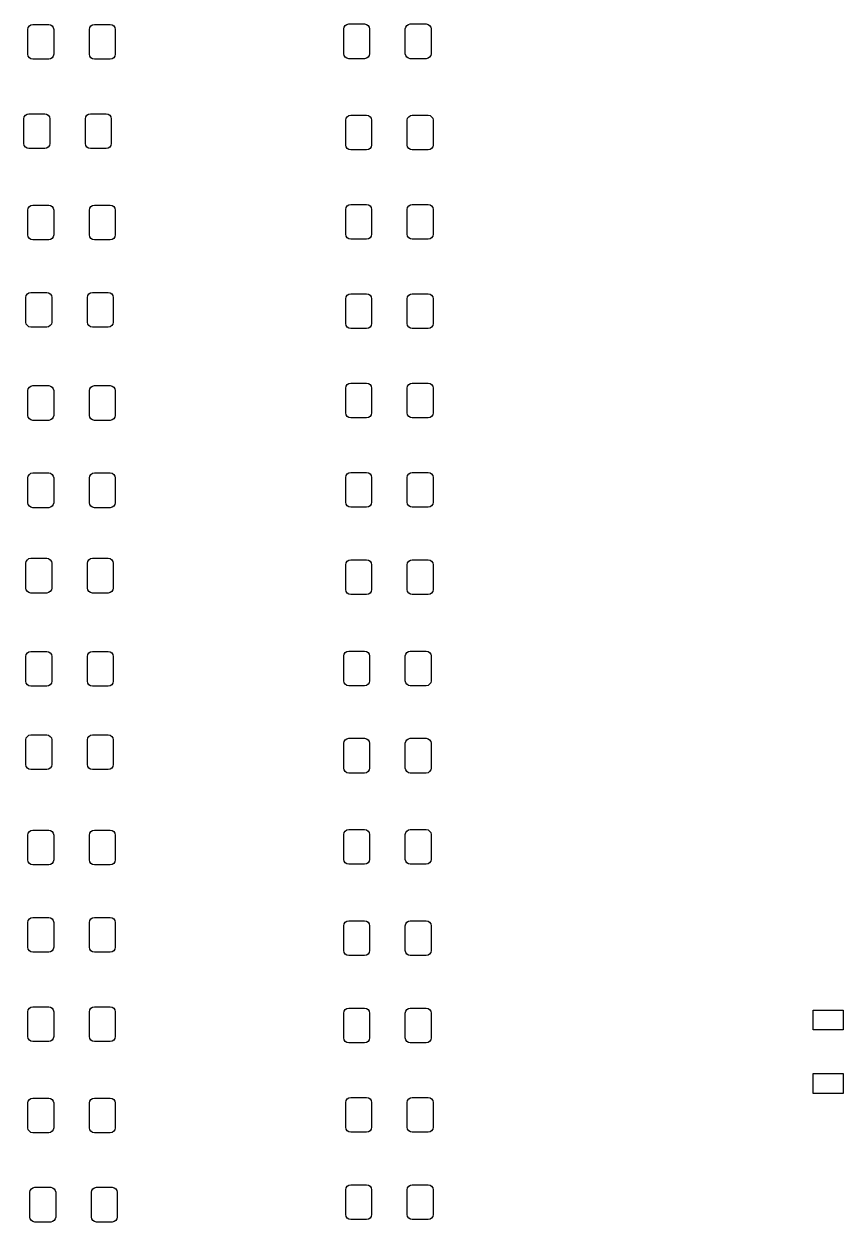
# Model space of a CAD drawing. Extents: x 0 to 360, y 0 to 260.
# Drawn here: x 225.5 to 266.8, y 140.3 to 200.7 of the extents above; entities that cross this region are included whole.
import ezdxf

# ---------------------------------------------------------------- set-up
doc = ezdxf.new("R2010")
doc.units = 0
doc.layers.add('BLACK', color=7, linetype='CONTINUOUS')

msp = doc.modelspace()

# ---------------------------------------------------------------- linework, layer by layer
at = {"layer": 'BLACK', "linetype": 'CONTINUOUS'}
for p, q in [((225.715, 200.426), (225.734, 200.522)), ((225.734, 200.522), (225.788, 200.603)), ((225.788, 200.603), (225.869, 200.657)), ((225.869, 200.657), (225.965, 200.676)), ((225.965, 200.676), (226.765, 200.676)), ((226.765, 200.676), (226.86, 200.657)), ((226.86, 200.657), (226.942, 200.603)), ((226.942, 200.603), (226.996, 200.522)), ((226.996, 200.522), (227.015, 200.426)), ((228.815, 200.426), (228.834, 200.522)), ((228.834, 200.522), (228.888, 200.603)), ((228.888, 200.603), (228.969, 200.657)), ((228.969, 200.657), (229.065, 200.676)), ((229.065, 200.676), (229.865, 200.676)), ((229.865, 200.676), (229.96, 200.657)), ((229.96, 200.657), (230.042, 200.603)), ((230.042, 200.603), (230.096, 200.522)), ((230.096, 200.522), (230.115, 200.426)), ((241.641, 200.453), (241.66, 200.549)), ((241.641, 199.203), (241.641, 200.453)), ((241.66, 200.549), (241.714, 200.63)), ((241.714, 200.63), (241.796, 200.684)), ((241.796, 200.684), (241.891, 200.703)), ((241.891, 200.703), (242.691, 200.703)), ((242.691, 200.703), (242.787, 200.684)), ((242.787, 200.684), (242.868, 200.63)), ((242.868, 200.63), (242.922, 200.549)), ((242.922, 200.549), (242.941, 200.453)), ((242.941, 200.453), (242.941, 199.203)), ((244.741, 200.453), (244.76, 200.549)), ((244.741, 199.203), (244.741, 200.453)), ((244.76, 200.549), (244.814, 200.63)), ((244.814, 200.63), (244.896, 200.684)), ((244.896, 200.684), (244.991, 200.703)), ((244.991, 200.703), (245.791, 200.703)), ((245.791, 200.703), (245.887, 200.684)), ((245.887, 200.684), (245.968, 200.63)), ((245.968, 200.63), (246.022, 200.549)), ((246.022, 200.549), (246.041, 200.453)), ((246.041, 200.453), (246.041, 199.203)), ((225.715, 199.176), (225.715, 200.426)), ((227.015, 200.426), (227.015, 199.176)), ((228.815, 199.176), (228.815, 200.426)), ((230.115, 200.426), (230.115, 199.176)), ((225.734, 199.08), (225.715, 199.176)), ((225.788, 198.999), (225.734, 199.08)), ((225.869, 198.945), (225.788, 198.999)), ((225.965, 198.926), (225.869, 198.945)), ((226.765, 198.926), (225.965, 198.926)), ((226.86, 198.945), (226.765, 198.926)), ((226.942, 198.999), (226.86, 198.945)), ((226.996, 199.08), (226.942, 198.999)), ((227.015, 199.176), (226.996, 199.08)), ((228.834, 199.08), (228.815, 199.176)), ((228.888, 198.999), (228.834, 199.08)), ((228.969, 198.945), (228.888, 198.999)), ((229.065, 198.926), (228.969, 198.945)), ((229.865, 198.926), (229.065, 198.926)), ((229.96, 198.945), (229.865, 198.926)), ((230.042, 198.999), (229.96, 198.945)), ((230.096, 199.08), (230.042, 198.999)), ((230.115, 199.176), (230.096, 199.08)), ((241.66, 199.107), (241.641, 199.203)), ((241.714, 199.026), (241.66, 199.107)), ((241.796, 198.972), (241.714, 199.026)), ((241.891, 198.953), (241.796, 198.972)), ((242.691, 198.953), (241.891, 198.953)), ((242.787, 198.972), (242.691, 198.953)), ((242.868, 199.026), (242.787, 198.972)), ((242.922, 199.107), (242.868, 199.026)), ((242.941, 199.203), (242.922, 199.107)), ((244.76, 199.107), (244.741, 199.203)), ((244.814, 199.026), (244.76, 199.107)), ((244.896, 198.972), (244.814, 199.026)), ((244.991, 198.953), (244.896, 198.972)), ((245.791, 198.953), (244.991, 198.953)), ((245.887, 198.972), (245.791, 198.953)), ((245.968, 199.026), (245.887, 198.972)), ((246.022, 199.107), (245.968, 199.026)), ((246.041, 199.203), (246.022, 199.107)), ((225.515, 195.926), (225.534, 196.022)), ((225.515, 194.676), (225.515, 195.926)), ((225.534, 196.022), (225.588, 196.103)), ((225.588, 196.103), (225.669, 196.157)), ((225.669, 196.157), (225.765, 196.176)), ((225.765, 196.176), (226.565, 196.176)), ((226.565, 196.176), (226.66, 196.157)), ((226.66, 196.157), (226.742, 196.103)), ((226.742, 196.103), (226.796, 196.022)), ((226.796, 196.022), (226.815, 195.926)), ((226.815, 195.926), (226.815, 194.676)), ((228.615, 195.926), (228.634, 196.022)), ((228.615, 194.676), (228.615, 195.926)), ((228.634, 196.022), (228.688, 196.103)), ((228.688, 196.103), (228.769, 196.157)), ((228.769, 196.157), (228.865, 196.176)), ((228.865, 196.176), (229.665, 196.176)), ((229.665, 196.176), (229.76, 196.157)), ((229.76, 196.157), (229.842, 196.103)), ((229.842, 196.103), (229.896, 196.022)), ((229.896, 196.022), (229.915, 195.926)), ((229.915, 195.926), (229.915, 194.676)), ((241.741, 195.853), (241.76, 195.949)), ((241.741, 194.603), (241.741, 195.853)), ((241.76, 195.949), (241.814, 196.03)), ((241.814, 196.03), (241.896, 196.084)), ((241.896, 196.084), (241.991, 196.103)), ((241.991, 196.103), (242.791, 196.103)), ((242.791, 196.103), (242.887, 196.084)), ((242.887, 196.084), (242.968, 196.03)), ((242.968, 196.03), (243.022, 195.949)), ((243.022, 195.949), (243.041, 195.853)), ((243.041, 195.853), (243.041, 194.603)), ((244.841, 195.853), (244.86, 195.949)), ((244.841, 194.603), (244.841, 195.853)), ((244.86, 195.949), (244.914, 196.03)), ((244.914, 196.03), (244.996, 196.084)), ((244.996, 196.084), (245.091, 196.103)), ((245.091, 196.103), (245.891, 196.103)), ((245.891, 196.103), (245.987, 196.084)), ((245.987, 196.084), (246.068, 196.03)), ((246.068, 196.03), (246.122, 195.949)), ((246.122, 195.949), (246.141, 195.853)), ((246.141, 195.853), (246.141, 194.603)), ((225.534, 194.58), (225.515, 194.676)), ((225.588, 194.499), (225.534, 194.58)), ((225.669, 194.445), (225.588, 194.499)), ((225.765, 194.426), (225.669, 194.445)), ((226.565, 194.426), (225.765, 194.426)), ((226.66, 194.445), (226.565, 194.426)), ((226.742, 194.499), (226.66, 194.445)), ((226.796, 194.58), (226.742, 194.499)), ((226.815, 194.676), (226.796, 194.58)), ((228.634, 194.58), (228.615, 194.676)), ((228.688, 194.499), (228.634, 194.58)), ((228.769, 194.445), (228.688, 194.499)), ((228.865, 194.426), (228.769, 194.445)), ((229.665, 194.426), (228.865, 194.426)), ((229.76, 194.445), (229.665, 194.426)), ((229.842, 194.499), (229.76, 194.445)), ((229.896, 194.58), (229.842, 194.499)), ((229.915, 194.676), (229.896, 194.58)), ((241.76, 194.507), (241.741, 194.603)), ((241.814, 194.426), (241.76, 194.507)), ((241.896, 194.372), (241.814, 194.426)), ((242.968, 194.426), (242.887, 194.372)), ((243.022, 194.507), (242.968, 194.426)), ((243.041, 194.603), (243.022, 194.507)), ((244.86, 194.507), (244.841, 194.603)), ((244.914, 194.426), (244.86, 194.507)), ((244.996, 194.372), (244.914, 194.426)), ((246.068, 194.426), (245.987, 194.372)), ((246.122, 194.507), (246.068, 194.426)), ((246.141, 194.603), (246.122, 194.507)), ((241.991, 194.353), (241.896, 194.372)), ((242.791, 194.353), (241.991, 194.353)), ((242.887, 194.372), (242.791, 194.353)), ((245.091, 194.353), (244.996, 194.372)), ((245.891, 194.353), (245.091, 194.353)), ((245.987, 194.372), (245.891, 194.353)), ((225.715, 191.326), (225.734, 191.422)), ((225.734, 191.422), (225.788, 191.503)), ((225.788, 191.503), (225.869, 191.557)), ((225.869, 191.557), (225.965, 191.576)), ((225.965, 191.576), (226.765, 191.576)), ((226.765, 191.576), (226.86, 191.557)), ((226.86, 191.557), (226.942, 191.503)), ((226.942, 191.503), (226.996, 191.422)), ((226.996, 191.422), (227.015, 191.326)), ((228.815, 191.326), (228.834, 191.422)), ((228.834, 191.422), (228.888, 191.503)), ((228.888, 191.503), (228.969, 191.557)), ((228.969, 191.557), (229.065, 191.576)), ((229.065, 191.576), (229.865, 191.576)), ((229.865, 191.576), (229.96, 191.557)), ((229.96, 191.557), (230.042, 191.503)), ((230.042, 191.503), (230.096, 191.422)), ((230.096, 191.422), (230.115, 191.326)), ((241.741, 191.353), (241.76, 191.449)), ((241.76, 191.449), (241.814, 191.53)), ((241.814, 191.53), (241.896, 191.584)), ((241.896, 191.584), (241.991, 191.603)), ((241.991, 191.603), (242.791, 191.603)), ((242.791, 191.603), (242.887, 191.584)), ((242.887, 191.584), (242.968, 191.53)), ((242.968, 191.53), (243.022, 191.449)), ((243.022, 191.449), (243.041, 191.353)), ((244.841, 191.353), (244.86, 191.449)), ((244.86, 191.449), (244.914, 191.53)), ((244.914, 191.53), (244.996, 191.584)), ((244.996, 191.584), (245.091, 191.603)), ((245.091, 191.603), (245.891, 191.603)), ((245.891, 191.603), (245.987, 191.584)), ((245.987, 191.584), (246.068, 191.53)), ((246.068, 191.53), (246.122, 191.449)), ((246.122, 191.449), (246.141, 191.353)), ((225.715, 190.076), (225.715, 191.326)), ((227.015, 191.326), (227.015, 190.076)), ((228.815, 190.076), (228.815, 191.326)), ((230.115, 191.326), (230.115, 190.076)), ((241.741, 190.103), (241.741, 191.353)), ((243.041, 191.353), (243.041, 190.103)), ((244.841, 190.103), (244.841, 191.353)), ((246.141, 191.353), (246.141, 190.103)), ((225.734, 189.98), (225.715, 190.076)), ((225.788, 189.899), (225.734, 189.98)), ((225.869, 189.845), (225.788, 189.899)), ((225.965, 189.826), (225.869, 189.845)), ((226.765, 189.826), (225.965, 189.826)), ((226.86, 189.845), (226.765, 189.826)), ((226.942, 189.899), (226.86, 189.845)), ((226.996, 189.98), (226.942, 189.899)), ((227.015, 190.076), (226.996, 189.98)), ((228.834, 189.98), (228.815, 190.076)), ((228.888, 189.899), (228.834, 189.98)), ((228.969, 189.845), (228.888, 189.899)), ((229.065, 189.826), (228.969, 189.845)), ((229.865, 189.826), (229.065, 189.826)), ((229.96, 189.845), (229.865, 189.826)), ((230.042, 189.899), (229.96, 189.845)), ((230.096, 189.98), (230.042, 189.899)), ((230.115, 190.076), (230.096, 189.98)), ((241.76, 190.007), (241.741, 190.103)), ((241.814, 189.926), (241.76, 190.007)), ((241.896, 189.872), (241.814, 189.926)), ((241.991, 189.853), (241.896, 189.872)), ((242.791, 189.853), (241.991, 189.853)), ((242.887, 189.872), (242.791, 189.853)), ((242.968, 189.926), (242.887, 189.872)), ((243.022, 190.007), (242.968, 189.926)), ((243.041, 190.103), (243.022, 190.007)), ((244.86, 190.007), (244.841, 190.103)), ((244.914, 189.926), (244.86, 190.007)), ((244.996, 189.872), (244.914, 189.926)), ((245.091, 189.853), (244.996, 189.872)), ((245.891, 189.853), (245.091, 189.853)), ((245.987, 189.872), (245.891, 189.853)), ((246.068, 189.926), (245.987, 189.872)), ((246.122, 190.007), (246.068, 189.926)), ((246.141, 190.103), (246.122, 190.007)), ((225.769, 187.157), (225.865, 187.176)), ((225.865, 187.176), (226.665, 187.176)), ((226.665, 187.176), (226.76, 187.157)), ((228.869, 187.157), (228.965, 187.176)), ((228.965, 187.176), (229.765, 187.176)), ((229.765, 187.176), (229.86, 187.157)), ((225.615, 186.926), (225.634, 187.022)), ((225.615, 185.676), (225.615, 186.926)), ((225.634, 187.022), (225.688, 187.103)), ((225.688, 187.103), (225.769, 187.157)), ((226.76, 187.157), (226.842, 187.103)), ((226.842, 187.103), (226.896, 187.022)), ((226.896, 187.022), (226.915, 186.926)), ((226.915, 186.926), (226.915, 185.676)), ((228.715, 186.926), (228.734, 187.022)), ((228.715, 185.676), (228.715, 186.926)), ((228.734, 187.022), (228.788, 187.103)), ((228.788, 187.103), (228.869, 187.157)), ((229.86, 187.157), (229.942, 187.103)), ((229.942, 187.103), (229.996, 187.022)), ((229.996, 187.022), (230.015, 186.926)), ((230.015, 186.926), (230.015, 185.676)), ((241.741, 186.853), (241.76, 186.949)), ((241.741, 185.603), (241.741, 186.853)), ((241.76, 186.949), (241.814, 187.03)), ((241.814, 187.03), (241.896, 187.084)), ((241.896, 187.084), (241.991, 187.103)), ((241.991, 187.103), (242.791, 187.103)), ((242.791, 187.103), (242.887, 187.084)), ((242.887, 187.084), (242.968, 187.03)), ((242.968, 187.03), (243.022, 186.949)), ((243.022, 186.949), (243.041, 186.853)), ((243.041, 186.853), (243.041, 185.603)), ((244.841, 186.853), (244.86, 186.949)), ((244.841, 185.603), (244.841, 186.853)), ((244.86, 186.949), (244.914, 187.03)), ((244.914, 187.03), (244.996, 187.084)), ((244.996, 187.084), (245.091, 187.103)), ((245.091, 187.103), (245.891, 187.103)), ((245.891, 187.103), (245.987, 187.084)), ((245.987, 187.084), (246.068, 187.03)), ((246.068, 187.03), (246.122, 186.949)), ((246.122, 186.949), (246.141, 186.853)), ((246.141, 186.853), (246.141, 185.603)), ((225.634, 185.58), (225.615, 185.676)), ((225.688, 185.499), (225.634, 185.58)), ((225.769, 185.445), (225.688, 185.499)), ((225.865, 185.426), (225.769, 185.445)), ((226.665, 185.426), (225.865, 185.426)), ((226.76, 185.445), (226.665, 185.426)), ((226.842, 185.499), (226.76, 185.445)), ((226.896, 185.58), (226.842, 185.499)), ((226.915, 185.676), (226.896, 185.58)), ((228.734, 185.58), (228.715, 185.676)), ((228.788, 185.499), (228.734, 185.58)), ((228.869, 185.445), (228.788, 185.499)), ((228.965, 185.426), (228.869, 185.445)), ((229.765, 185.426), (228.965, 185.426)), ((229.86, 185.445), (229.765, 185.426)), ((229.942, 185.499), (229.86, 185.445)), ((229.996, 185.58), (229.942, 185.499)), ((230.015, 185.676), (229.996, 185.58)), ((241.76, 185.507), (241.741, 185.603)), ((241.814, 185.426), (241.76, 185.507)), ((241.896, 185.372), (241.814, 185.426)), ((241.991, 185.353), (241.896, 185.372)), ((242.887, 185.372), (242.791, 185.353)), ((242.968, 185.426), (242.887, 185.372)), ((243.022, 185.507), (242.968, 185.426)), ((243.041, 185.603), (243.022, 185.507)), ((244.86, 185.507), (244.841, 185.603)), ((244.914, 185.426), (244.86, 185.507)), ((244.996, 185.372), (244.914, 185.426)), ((245.091, 185.353), (244.996, 185.372)), ((245.987, 185.372), (245.891, 185.353)), ((246.068, 185.426), (245.987, 185.372)), ((246.122, 185.507), (246.068, 185.426)), ((246.141, 185.603), (246.122, 185.507)), ((242.791, 185.353), (241.991, 185.353)), ((245.891, 185.353), (245.091, 185.353)), ((225.734, 182.322), (225.788, 182.403)), ((225.788, 182.403), (225.869, 182.457)), ((225.869, 182.457), (225.965, 182.476)), ((225.965, 182.476), (226.765, 182.476)), ((226.765, 182.476), (226.86, 182.457)), ((226.86, 182.457), (226.942, 182.403)), ((226.942, 182.403), (226.996, 182.322)), ((228.834, 182.322), (228.888, 182.403)), ((228.888, 182.403), (228.969, 182.457)), ((228.969, 182.457), (229.065, 182.476)), ((229.065, 182.476), (229.865, 182.476)), ((229.865, 182.476), (229.96, 182.457)), ((229.96, 182.457), (230.042, 182.403)), ((230.042, 182.403), (230.096, 182.322)), ((241.741, 182.353), (241.76, 182.449)), ((241.741, 181.103), (241.741, 182.353)), ((241.76, 182.449), (241.814, 182.53)), ((241.814, 182.53), (241.896, 182.584)), ((241.896, 182.584), (241.991, 182.603)), ((241.991, 182.603), (242.791, 182.603)), ((242.791, 182.603), (242.887, 182.584)), ((242.887, 182.584), (242.968, 182.53)), ((242.968, 182.53), (243.022, 182.449)), ((243.022, 182.449), (243.041, 182.353)), ((243.041, 182.353), (243.041, 181.103)), ((244.841, 182.353), (244.86, 182.449)), ((244.841, 181.103), (244.841, 182.353)), ((244.86, 182.449), (244.914, 182.53)), ((244.914, 182.53), (244.996, 182.584)), ((244.996, 182.584), (245.091, 182.603)), ((245.091, 182.603), (245.891, 182.603)), ((245.891, 182.603), (245.987, 182.584)), ((245.987, 182.584), (246.068, 182.53)), ((246.068, 182.53), (246.122, 182.449)), ((246.122, 182.449), (246.141, 182.353)), ((246.141, 182.353), (246.141, 181.103)), ((225.715, 182.226), (225.734, 182.322)), ((225.715, 180.976), (225.715, 182.226)), ((226.996, 182.322), (227.015, 182.226)), ((227.015, 182.226), (227.015, 180.976)), ((228.815, 182.226), (228.834, 182.322)), ((228.815, 180.976), (228.815, 182.226)), ((230.096, 182.322), (230.115, 182.226)), ((230.115, 182.226), (230.115, 180.976)), ((225.734, 180.88), (225.715, 180.976)), ((225.788, 180.799), (225.734, 180.88)), ((225.869, 180.745), (225.788, 180.799)), ((225.965, 180.726), (225.869, 180.745)), ((226.765, 180.726), (225.965, 180.726)), ((226.86, 180.745), (226.765, 180.726)), ((226.942, 180.799), (226.86, 180.745)), ((226.996, 180.88), (226.942, 180.799)), ((227.015, 180.976), (226.996, 180.88)), ((228.834, 180.88), (228.815, 180.976)), ((228.888, 180.799), (228.834, 180.88)), ((228.969, 180.745), (228.888, 180.799)), ((229.065, 180.726), (228.969, 180.745)), ((229.865, 180.726), (229.065, 180.726)), ((229.96, 180.745), (229.865, 180.726)), ((230.042, 180.799), (229.96, 180.745)), ((230.096, 180.88), (230.042, 180.799)), ((230.115, 180.976), (230.096, 180.88)), ((241.76, 181.007), (241.741, 181.103)), ((241.814, 180.926), (241.76, 181.007)), ((241.896, 180.872), (241.814, 180.926)), ((241.991, 180.853), (241.896, 180.872)), ((242.791, 180.853), (241.991, 180.853)), ((242.887, 180.872), (242.791, 180.853)), ((242.968, 180.926), (242.887, 180.872)), ((243.022, 181.007), (242.968, 180.926)), ((243.041, 181.103), (243.022, 181.007)), ((244.86, 181.007), (244.841, 181.103)), ((244.914, 180.926), (244.86, 181.007)), ((244.996, 180.872), (244.914, 180.926)), ((245.091, 180.853), (244.996, 180.872)), ((245.891, 180.853), (245.091, 180.853)), ((245.987, 180.872), (245.891, 180.853)), ((246.068, 180.926), (245.987, 180.872)), ((246.122, 181.007), (246.068, 180.926)), ((246.141, 181.103), (246.122, 181.007)), ((225.715, 177.826), (225.734, 177.922)), ((225.715, 176.576), (225.715, 177.826)), ((225.734, 177.922), (225.788, 178.003)), ((225.788, 178.003), (225.869, 178.057)), ((225.869, 178.057), (225.965, 178.076)), ((225.965, 178.076), (226.765, 178.076)), ((226.765, 178.076), (226.86, 178.057)), ((226.86, 178.057), (226.942, 178.003)), ((226.942, 178.003), (226.996, 177.922)), ((226.996, 177.922), (227.015, 177.826)), ((227.015, 177.826), (227.015, 176.576)), ((228.815, 177.826), (228.834, 177.922)), ((228.815, 176.576), (228.815, 177.826)), ((228.834, 177.922), (228.888, 178.003)), ((228.888, 178.003), (228.969, 178.057)), ((228.969, 178.057), (229.065, 178.076)), ((229.065, 178.076), (229.865, 178.076)), ((229.865, 178.076), (229.96, 178.057)), ((229.96, 178.057), (230.042, 178.003)), ((230.042, 178.003), (230.096, 177.922)), ((230.096, 177.922), (230.115, 177.826)), ((230.115, 177.826), (230.115, 176.576)), ((241.741, 177.853), (241.76, 177.949)), ((241.741, 176.603), (241.741, 177.853)), ((241.76, 177.949), (241.814, 178.03)), ((241.814, 178.03), (241.896, 178.084)), ((241.896, 178.084), (241.991, 178.103)), ((241.991, 178.103), (242.791, 178.103)), ((242.791, 178.103), (242.887, 178.084)), ((242.887, 178.084), (242.968, 178.03)), ((242.968, 178.03), (243.022, 177.949)), ((243.022, 177.949), (243.041, 177.853)), ((243.041, 177.853), (243.041, 176.603)), ((244.841, 177.853), (244.86, 177.949)), ((244.841, 176.603), (244.841, 177.853)), ((244.86, 177.949), (244.914, 178.03)), ((244.914, 178.03), (244.996, 178.084)), ((244.996, 178.084), (245.091, 178.103)), ((245.091, 178.103), (245.891, 178.103)), ((245.891, 178.103), (245.987, 178.084)), ((245.987, 178.084), (246.068, 178.03)), ((246.068, 178.03), (246.122, 177.949)), ((246.122, 177.949), (246.141, 177.853)), ((246.141, 177.853), (246.141, 176.603)), ((225.734, 176.48), (225.715, 176.576)), ((225.788, 176.399), (225.734, 176.48)), ((225.869, 176.345), (225.788, 176.399)), ((225.965, 176.326), (225.869, 176.345)), ((226.765, 176.326), (225.965, 176.326)), ((226.86, 176.345), (226.765, 176.326)), ((226.942, 176.399), (226.86, 176.345)), ((226.996, 176.48), (226.942, 176.399)), ((227.015, 176.576), (226.996, 176.48)), ((228.834, 176.48), (228.815, 176.576)), ((228.888, 176.399), (228.834, 176.48)), ((228.969, 176.345), (228.888, 176.399)), ((229.065, 176.326), (228.969, 176.345)), ((229.865, 176.326), (229.065, 176.326)), ((229.96, 176.345), (229.865, 176.326)), ((230.042, 176.399), (229.96, 176.345)), ((230.096, 176.48), (230.042, 176.399)), ((230.115, 176.576), (230.096, 176.48)), ((241.76, 176.507), (241.741, 176.603)), ((241.814, 176.426), (241.76, 176.507)), ((241.896, 176.372), (241.814, 176.426)), ((241.991, 176.353), (241.896, 176.372)), ((242.791, 176.353), (241.991, 176.353)), ((242.887, 176.372), (242.791, 176.353)), ((242.968, 176.426), (242.887, 176.372)), ((243.022, 176.507), (242.968, 176.426)), ((243.041, 176.603), (243.022, 176.507)), ((244.86, 176.507), (244.841, 176.603)), ((244.914, 176.426), (244.86, 176.507)), ((244.996, 176.372), (244.914, 176.426)), ((245.091, 176.353), (244.996, 176.372)), ((245.891, 176.353), (245.091, 176.353)), ((245.987, 176.372), (245.891, 176.353)), ((246.068, 176.426), (245.987, 176.372)), ((246.122, 176.507), (246.068, 176.426)), ((246.141, 176.603), (246.122, 176.507)), ((225.615, 173.526), (225.634, 173.622)), ((225.615, 172.276), (225.615, 173.526)), ((225.634, 173.622), (225.688, 173.703)), ((225.688, 173.703), (225.769, 173.757)), ((225.769, 173.757), (225.865, 173.776)), ((225.865, 173.776), (226.665, 173.776)), ((226.665, 173.776), (226.76, 173.757)), ((226.76, 173.757), (226.842, 173.703)), ((226.842, 173.703), (226.896, 173.622)), ((226.896, 173.622), (226.915, 173.526)), ((226.915, 173.526), (226.915, 172.276)), ((228.715, 173.526), (228.734, 173.622)), ((228.715, 172.276), (228.715, 173.526)), ((228.734, 173.622), (228.788, 173.703)), ((228.788, 173.703), (228.869, 173.757)), ((228.869, 173.757), (228.965, 173.776)), ((228.965, 173.776), (229.765, 173.776)), ((229.765, 173.776), (229.86, 173.757)), ((229.86, 173.757), (229.942, 173.703)), ((229.942, 173.703), (229.996, 173.622)), ((229.996, 173.622), (230.015, 173.526)), ((230.015, 173.526), (230.015, 172.276)), ((241.741, 173.453), (241.76, 173.549)), ((241.741, 172.203), (241.741, 173.453)), ((241.76, 173.549), (241.814, 173.63)), ((241.814, 173.63), (241.896, 173.684)), ((241.896, 173.684), (241.991, 173.703)), ((241.991, 173.703), (242.791, 173.703)), ((242.791, 173.703), (242.887, 173.684)), ((242.887, 173.684), (242.968, 173.63)), ((242.968, 173.63), (243.022, 173.549)), ((243.022, 173.549), (243.041, 173.453)), ((243.041, 173.453), (243.041, 172.203)), ((244.841, 173.453), (244.86, 173.549)), ((244.841, 172.203), (244.841, 173.453)), ((244.86, 173.549), (244.914, 173.63)), ((244.914, 173.63), (244.996, 173.684)), ((244.996, 173.684), (245.091, 173.703)), ((245.091, 173.703), (245.891, 173.703)), ((245.891, 173.703), (245.987, 173.684)), ((245.987, 173.684), (246.068, 173.63)), ((246.068, 173.63), (246.122, 173.549)), ((246.122, 173.549), (246.141, 173.453)), ((246.141, 173.453), (246.141, 172.203)), ((225.634, 172.18), (225.615, 172.276)), ((225.688, 172.099), (225.634, 172.18)), ((225.769, 172.045), (225.688, 172.099)), ((226.842, 172.099), (226.76, 172.045)), ((226.896, 172.18), (226.842, 172.099)), ((226.915, 172.276), (226.896, 172.18)), ((228.734, 172.18), (228.715, 172.276)), ((228.788, 172.099), (228.734, 172.18)), ((228.869, 172.045), (228.788, 172.099)), ((229.942, 172.099), (229.86, 172.045)), ((229.996, 172.18), (229.942, 172.099)), ((230.015, 172.276), (229.996, 172.18)), ((241.76, 172.107), (241.741, 172.203)), ((241.814, 172.026), (241.76, 172.107)), ((243.022, 172.107), (242.968, 172.026)), ((243.041, 172.203), (243.022, 172.107)), ((244.86, 172.107), (244.841, 172.203)), ((244.914, 172.026), (244.86, 172.107)), ((246.122, 172.107), (246.068, 172.026)), ((246.141, 172.203), (246.122, 172.107)), ((225.865, 172.026), (225.769, 172.045)), ((226.665, 172.026), (225.865, 172.026)), ((226.76, 172.045), (226.665, 172.026)), ((228.965, 172.026), (228.869, 172.045)), ((229.765, 172.026), (228.965, 172.026)), ((229.86, 172.045), (229.765, 172.026)), ((241.896, 171.972), (241.814, 172.026)), ((241.991, 171.953), (241.896, 171.972)), ((242.791, 171.953), (241.991, 171.953)), ((242.887, 171.972), (242.791, 171.953)), ((242.968, 172.026), (242.887, 171.972)), ((244.996, 171.972), (244.914, 172.026)), ((245.091, 171.953), (244.996, 171.972)), ((245.891, 171.953), (245.091, 171.953)), ((245.987, 171.972), (245.891, 171.953)), ((246.068, 172.026), (245.987, 171.972)), ((225.688, 169.003), (225.769, 169.057)), ((225.769, 169.057), (225.865, 169.076)), ((225.865, 169.076), (226.665, 169.076)), ((226.665, 169.076), (226.76, 169.057)), ((226.76, 169.057), (226.842, 169.003)), ((228.788, 169.003), (228.869, 169.057)), ((228.869, 169.057), (228.965, 169.076)), ((228.965, 169.076), (229.765, 169.076)), ((229.765, 169.076), (229.86, 169.057)), ((229.86, 169.057), (229.942, 169.003)), ((241.714, 169.03), (241.796, 169.084)), ((241.796, 169.084), (241.891, 169.103)), ((241.891, 169.103), (242.691, 169.103)), ((242.691, 169.103), (242.787, 169.084)), ((242.787, 169.084), (242.868, 169.03)), ((244.814, 169.03), (244.896, 169.084)), ((244.896, 169.084), (244.991, 169.103)), ((244.991, 169.103), (245.791, 169.103)), ((245.791, 169.103), (245.887, 169.084)), ((245.887, 169.084), (245.968, 169.03)), ((225.615, 168.826), (225.634, 168.922)), ((225.615, 167.576), (225.615, 168.826)), ((225.634, 168.922), (225.688, 169.003)), ((226.842, 169.003), (226.896, 168.922)), ((226.896, 168.922), (226.915, 168.826)), ((226.915, 168.826), (226.915, 167.576)), ((228.715, 168.826), (228.734, 168.922)), ((228.715, 167.576), (228.715, 168.826)), ((228.734, 168.922), (228.788, 169.003)), ((229.942, 169.003), (229.996, 168.922)), ((229.996, 168.922), (230.015, 168.826)), ((230.015, 168.826), (230.015, 167.576)), ((241.641, 168.853), (241.66, 168.949)), ((241.641, 167.603), (241.641, 168.853)), ((241.66, 168.949), (241.714, 169.03)), ((242.868, 169.03), (242.922, 168.949)), ((242.922, 168.949), (242.941, 168.853)), ((242.941, 168.853), (242.941, 167.603)), ((244.741, 168.853), (244.76, 168.949)), ((244.741, 167.603), (244.741, 168.853)), ((244.76, 168.949), (244.814, 169.03)), ((245.968, 169.03), (246.022, 168.949)), ((246.022, 168.949), (246.041, 168.853)), ((246.041, 168.853), (246.041, 167.603)), ((225.634, 167.48), (225.615, 167.576)), ((225.688, 167.399), (225.634, 167.48)), ((225.769, 167.345), (225.688, 167.399)), ((225.865, 167.326), (225.769, 167.345)), ((226.665, 167.326), (225.865, 167.326)), ((226.76, 167.345), (226.665, 167.326)), ((226.842, 167.399), (226.76, 167.345)), ((226.896, 167.48), (226.842, 167.399)), ((226.915, 167.576), (226.896, 167.48)), ((228.734, 167.48), (228.715, 167.576)), ((228.788, 167.399), (228.734, 167.48)), ((228.869, 167.345), (228.788, 167.399)), ((228.965, 167.326), (228.869, 167.345)), ((229.765, 167.326), (228.965, 167.326)), ((229.86, 167.345), (229.765, 167.326)), ((229.942, 167.399), (229.86, 167.345)), ((229.996, 167.48), (229.942, 167.399)), ((230.015, 167.576), (229.996, 167.48)), ((241.66, 167.507), (241.641, 167.603)), ((241.714, 167.426), (241.66, 167.507)), ((241.796, 167.372), (241.714, 167.426)), ((241.891, 167.353), (241.796, 167.372)), ((242.691, 167.353), (241.891, 167.353)), ((242.787, 167.372), (242.691, 167.353)), ((242.868, 167.426), (242.787, 167.372)), ((242.922, 167.507), (242.868, 167.426)), ((242.941, 167.603), (242.922, 167.507)), ((244.76, 167.507), (244.741, 167.603)), ((244.814, 167.426), (244.76, 167.507)), ((244.896, 167.372), (244.814, 167.426)), ((244.991, 167.353), (244.896, 167.372)), ((245.791, 167.353), (244.991, 167.353)), ((245.887, 167.372), (245.791, 167.353)), ((245.968, 167.426), (245.887, 167.372)), ((246.022, 167.507), (245.968, 167.426)), ((246.041, 167.603), (246.022, 167.507)), ((225.688, 164.803), (225.769, 164.857)), ((225.769, 164.857), (225.865, 164.876)), ((225.865, 164.876), (226.665, 164.876)), ((226.665, 164.876), (226.76, 164.857)), ((226.76, 164.857), (226.842, 164.803)), ((228.788, 164.803), (228.869, 164.857)), ((228.869, 164.857), (228.965, 164.876)), ((228.965, 164.876), (229.765, 164.876)), ((229.765, 164.876), (229.86, 164.857)), ((229.86, 164.857), (229.942, 164.803)), ((225.615, 164.626), (225.634, 164.722)), ((225.615, 163.376), (225.615, 164.626)), ((225.634, 164.722), (225.688, 164.803)), ((226.842, 164.803), (226.896, 164.722)), ((226.896, 164.722), (226.915, 164.626)), ((226.915, 164.626), (226.915, 163.376)), ((228.715, 164.626), (228.734, 164.722)), ((228.715, 163.376), (228.715, 164.626)), ((228.734, 164.722), (228.788, 164.803)), ((229.942, 164.803), (229.996, 164.722)), ((229.996, 164.722), (230.015, 164.626)), ((230.015, 164.626), (230.015, 163.376)), ((241.641, 164.453), (241.66, 164.549)), ((241.641, 163.203), (241.641, 164.453)), ((241.66, 164.549), (241.714, 164.63)), ((241.714, 164.63), (241.796, 164.684)), ((241.796, 164.684), (241.891, 164.703)), ((241.891, 164.703), (242.691, 164.703)), ((242.691, 164.703), (242.787, 164.684)), ((242.787, 164.684), (242.868, 164.63)), ((242.868, 164.63), (242.922, 164.549)), ((242.922, 164.549), (242.941, 164.453)), ((242.941, 164.453), (242.941, 163.203)), ((244.741, 164.453), (244.76, 164.549)), ((244.741, 163.203), (244.741, 164.453)), ((244.76, 164.549), (244.814, 164.63)), ((244.814, 164.63), (244.896, 164.684)), ((244.896, 164.684), (244.991, 164.703)), ((244.991, 164.703), (245.791, 164.703)), ((245.791, 164.703), (245.887, 164.684)), ((245.887, 164.684), (245.968, 164.63)), ((245.968, 164.63), (246.022, 164.549)), ((246.022, 164.549), (246.041, 164.453)), ((246.041, 164.453), (246.041, 163.203)), ((225.634, 163.28), (225.615, 163.376)), ((225.688, 163.199), (225.634, 163.28)), ((225.769, 163.145), (225.688, 163.199)), ((225.865, 163.126), (225.769, 163.145)), ((226.665, 163.126), (225.865, 163.126)), ((226.76, 163.145), (226.665, 163.126)), ((226.842, 163.199), (226.76, 163.145)), ((226.896, 163.28), (226.842, 163.199)), ((226.915, 163.376), (226.896, 163.28)), ((228.734, 163.28), (228.715, 163.376)), ((228.788, 163.199), (228.734, 163.28)), ((228.869, 163.145), (228.788, 163.199)), ((228.965, 163.126), (228.869, 163.145)), ((229.765, 163.126), (228.965, 163.126)), ((229.86, 163.145), (229.765, 163.126)), ((229.942, 163.199), (229.86, 163.145)), ((229.996, 163.28), (229.942, 163.199)), ((230.015, 163.376), (229.996, 163.28)), ((241.66, 163.107), (241.641, 163.203)), ((241.714, 163.026), (241.66, 163.107)), ((241.796, 162.972), (241.714, 163.026)), ((242.868, 163.026), (242.787, 162.972)), ((242.922, 163.107), (242.868, 163.026)), ((242.941, 163.203), (242.922, 163.107)), ((244.76, 163.107), (244.741, 163.203)), ((244.814, 163.026), (244.76, 163.107)), ((244.896, 162.972), (244.814, 163.026)), ((245.968, 163.026), (245.887, 162.972)), ((246.022, 163.107), (245.968, 163.026)), ((246.041, 163.203), (246.022, 163.107)), ((241.891, 162.953), (241.796, 162.972)), ((242.691, 162.953), (241.891, 162.953)), ((242.787, 162.972), (242.691, 162.953)), ((244.991, 162.953), (244.896, 162.972)), ((245.791, 162.953), (244.991, 162.953)), ((245.887, 162.972), (245.791, 162.953)), ((225.734, 159.922), (225.788, 160.003)), ((225.788, 160.003), (225.869, 160.057)), ((225.869, 160.057), (225.965, 160.076)), ((225.965, 160.076), (226.765, 160.076)), ((226.765, 160.076), (226.86, 160.057)), ((226.86, 160.057), (226.942, 160.003)), ((226.942, 160.003), (226.996, 159.922)), ((228.834, 159.922), (228.888, 160.003)), ((228.888, 160.003), (228.969, 160.057)), ((228.969, 160.057), (229.065, 160.076)), ((229.065, 160.076), (229.865, 160.076)), ((229.865, 160.076), (229.96, 160.057)), ((229.96, 160.057), (230.042, 160.003)), ((230.042, 160.003), (230.096, 159.922)), ((241.66, 159.949), (241.714, 160.03)), ((241.714, 160.03), (241.796, 160.084)), ((241.796, 160.084), (241.891, 160.103)), ((241.891, 160.103), (242.691, 160.103)), ((242.691, 160.103), (242.787, 160.084)), ((242.787, 160.084), (242.868, 160.03)), ((242.868, 160.03), (242.922, 159.949)), ((244.76, 159.949), (244.814, 160.03)), ((244.814, 160.03), (244.896, 160.084)), ((244.896, 160.084), (244.991, 160.103)), ((244.991, 160.103), (245.791, 160.103)), ((245.791, 160.103), (245.887, 160.084)), ((245.887, 160.084), (245.968, 160.03)), ((245.968, 160.03), (246.022, 159.949)), ((225.715, 159.826), (225.734, 159.922)), ((225.715, 158.576), (225.715, 159.826)), ((226.996, 159.922), (227.015, 159.826)), ((227.015, 159.826), (227.015, 158.576)), ((228.815, 159.826), (228.834, 159.922)), ((228.815, 158.576), (228.815, 159.826)), ((230.096, 159.922), (230.115, 159.826)), ((230.115, 159.826), (230.115, 158.576)), ((241.641, 159.853), (241.66, 159.949)), ((241.641, 158.603), (241.641, 159.853)), ((242.922, 159.949), (242.941, 159.853)), ((242.941, 159.853), (242.941, 158.603)), ((244.741, 159.853), (244.76, 159.949)), ((244.741, 158.603), (244.741, 159.853)), ((246.022, 159.949), (246.041, 159.853)), ((246.041, 159.853), (246.041, 158.603)), ((225.734, 158.48), (225.715, 158.576)), ((225.788, 158.399), (225.734, 158.48)), ((225.869, 158.345), (225.788, 158.399)), ((225.965, 158.326), (225.869, 158.345)), ((226.765, 158.326), (225.965, 158.326)), ((226.86, 158.345), (226.765, 158.326)), ((226.942, 158.399), (226.86, 158.345)), ((226.996, 158.48), (226.942, 158.399)), ((227.015, 158.576), (226.996, 158.48)), ((228.834, 158.48), (228.815, 158.576)), ((228.888, 158.399), (228.834, 158.48)), ((228.969, 158.345), (228.888, 158.399)), ((229.065, 158.326), (228.969, 158.345)), ((229.865, 158.326), (229.065, 158.326)), ((229.96, 158.345), (229.865, 158.326)), ((230.042, 158.399), (229.96, 158.345)), ((230.096, 158.48), (230.042, 158.399)), ((230.115, 158.576), (230.096, 158.48)), ((241.66, 158.507), (241.641, 158.603)), ((241.714, 158.426), (241.66, 158.507)), ((241.796, 158.372), (241.714, 158.426)), ((241.891, 158.353), (241.796, 158.372)), ((242.691, 158.353), (241.891, 158.353)), ((242.787, 158.372), (242.691, 158.353)), ((242.868, 158.426), (242.787, 158.372)), ((242.922, 158.507), (242.868, 158.426)), ((242.941, 158.603), (242.922, 158.507)), ((244.76, 158.507), (244.741, 158.603)), ((244.814, 158.426), (244.76, 158.507)), ((244.896, 158.372), (244.814, 158.426)), ((244.991, 158.353), (244.896, 158.372)), ((245.791, 158.353), (244.991, 158.353)), ((245.887, 158.372), (245.791, 158.353)), ((245.968, 158.426), (245.887, 158.372)), ((246.022, 158.507), (245.968, 158.426)), ((246.041, 158.603), (246.022, 158.507)), ((225.715, 155.426), (225.734, 155.522)), ((225.715, 154.176), (225.715, 155.426)), ((225.734, 155.522), (225.788, 155.603)), ((225.788, 155.603), (225.869, 155.657)), ((225.869, 155.657), (225.965, 155.676)), ((225.965, 155.676), (226.765, 155.676)), ((226.765, 155.676), (226.86, 155.657)), ((226.86, 155.657), (226.942, 155.603)), ((226.942, 155.603), (226.996, 155.522)), ((226.996, 155.522), (227.015, 155.426)), ((227.015, 155.426), (227.015, 154.176)), ((228.815, 155.426), (228.834, 155.522)), ((228.815, 154.176), (228.815, 155.426)), ((228.834, 155.522), (228.888, 155.603)), ((228.888, 155.603), (228.969, 155.657)), ((228.969, 155.657), (229.065, 155.676)), ((229.065, 155.676), (229.865, 155.676)), ((229.865, 155.676), (229.96, 155.657)), ((229.96, 155.657), (230.042, 155.603)), ((230.042, 155.603), (230.096, 155.522)), ((230.096, 155.522), (230.115, 155.426)), ((230.115, 155.426), (230.115, 154.176)), ((241.641, 155.253), (241.66, 155.349)), ((241.641, 154.003), (241.641, 155.253)), ((241.66, 155.349), (241.714, 155.43)), ((241.714, 155.43), (241.796, 155.484)), ((241.796, 155.484), (241.891, 155.503)), ((241.891, 155.503), (242.691, 155.503)), ((242.691, 155.503), (242.787, 155.484)), ((242.787, 155.484), (242.868, 155.43)), ((242.868, 155.43), (242.922, 155.349)), ((242.922, 155.349), (242.941, 155.253)), ((242.941, 155.253), (242.941, 154.003)), ((244.741, 155.253), (244.76, 155.349)), ((244.741, 154.003), (244.741, 155.253)), ((244.76, 155.349), (244.814, 155.43)), ((244.814, 155.43), (244.896, 155.484)), ((244.896, 155.484), (244.991, 155.503)), ((244.991, 155.503), (245.791, 155.503)), ((245.791, 155.503), (245.887, 155.484)), ((245.887, 155.484), (245.968, 155.43)), ((245.968, 155.43), (246.022, 155.349)), ((246.022, 155.349), (246.041, 155.253)), ((246.041, 155.253), (246.041, 154.003)), ((225.734, 154.08), (225.715, 154.176)), ((225.788, 153.999), (225.734, 154.08)), ((225.869, 153.945), (225.788, 153.999)), ((226.942, 153.999), (226.86, 153.945)), ((226.996, 154.08), (226.942, 153.999)), ((227.015, 154.176), (226.996, 154.08)), ((228.834, 154.08), (228.815, 154.176)), ((228.888, 153.999), (228.834, 154.08)), ((228.969, 153.945), (228.888, 153.999)), ((230.042, 153.999), (229.96, 153.945)), ((230.096, 154.08), (230.042, 153.999)), ((230.115, 154.176), (230.096, 154.08)), ((241.66, 153.907), (241.641, 154.003)), ((242.941, 154.003), (242.922, 153.907)), ((244.76, 153.907), (244.741, 154.003)), ((246.041, 154.003), (246.022, 153.907)), ((225.965, 153.926), (225.869, 153.945)), ((226.765, 153.926), (225.965, 153.926)), ((226.86, 153.945), (226.765, 153.926)), ((229.065, 153.926), (228.969, 153.945)), ((229.865, 153.926), (229.065, 153.926)), ((229.96, 153.945), (229.865, 153.926)), ((241.714, 153.826), (241.66, 153.907)), ((241.796, 153.772), (241.714, 153.826)), ((241.891, 153.753), (241.796, 153.772)), ((242.691, 153.753), (241.891, 153.753)), ((242.787, 153.772), (242.691, 153.753)), ((242.868, 153.826), (242.787, 153.772)), ((242.922, 153.907), (242.868, 153.826)), ((244.814, 153.826), (244.76, 153.907)), ((244.896, 153.772), (244.814, 153.826)), ((244.991, 153.753), (244.896, 153.772)), ((245.791, 153.753), (244.991, 153.753)), ((245.887, 153.772), (245.791, 153.753)), ((245.968, 153.826), (245.887, 153.772)), ((246.022, 153.907), (245.968, 153.826)), ((225.715, 150.926), (225.734, 151.022)), ((225.734, 151.022), (225.788, 151.103)), ((225.788, 151.103), (225.869, 151.157)), ((225.869, 151.157), (225.965, 151.176)), ((225.965, 151.176), (226.765, 151.176)), ((226.765, 151.176), (226.86, 151.157)), ((226.86, 151.157), (226.942, 151.103)), ((226.942, 151.103), (226.996, 151.022)), ((226.996, 151.022), (227.015, 150.926)), ((228.815, 150.926), (228.834, 151.022)), ((228.834, 151.022), (228.888, 151.103)), ((228.888, 151.103), (228.969, 151.157)), ((228.969, 151.157), (229.065, 151.176)), ((229.065, 151.176), (229.865, 151.176)), ((229.865, 151.176), (229.96, 151.157)), ((229.96, 151.157), (230.042, 151.103)), ((230.042, 151.103), (230.096, 151.022)), ((230.096, 151.022), (230.115, 150.926)), ((241.641, 150.853), (241.66, 150.949)), ((241.66, 150.949), (241.714, 151.03)), ((241.714, 151.03), (241.796, 151.084)), ((241.796, 151.084), (241.891, 151.103)), ((241.891, 151.103), (242.691, 151.103)), ((242.691, 151.103), (242.787, 151.084)), ((242.787, 151.084), (242.868, 151.03)), ((242.868, 151.03), (242.922, 150.949)), ((242.922, 150.949), (242.941, 150.853)), ((244.741, 150.853), (244.76, 150.949)), ((244.76, 150.949), (244.814, 151.03)), ((244.814, 151.03), (244.896, 151.084)), ((244.896, 151.084), (244.991, 151.103)), ((244.991, 151.103), (245.791, 151.103)), ((245.791, 151.103), (245.887, 151.084)), ((245.887, 151.084), (245.968, 151.03)), ((245.968, 151.03), (246.022, 150.949)), ((246.022, 150.949), (246.041, 150.853)), ((265.31, 150.01), (265.31, 151.01)), ((265.31, 151.01), (266.81, 151.01)), ((266.81, 151.01), (266.81, 150.01)), ((225.715, 149.676), (225.715, 150.926)), ((227.015, 150.926), (227.015, 149.676)), ((228.815, 149.676), (228.815, 150.926)), ((230.115, 150.926), (230.115, 149.676)), ((241.641, 149.603), (241.641, 150.853)), ((242.941, 150.853), (242.941, 149.603)), ((244.741, 149.603), (244.741, 150.853)), ((246.041, 150.853), (246.041, 149.603)), ((266.81, 150.01), (265.31, 150.01)), ((225.734, 149.58), (225.715, 149.676)), ((225.788, 149.499), (225.734, 149.58)), ((225.869, 149.445), (225.788, 149.499)), ((225.965, 149.426), (225.869, 149.445)), ((226.765, 149.426), (225.965, 149.426)), ((226.86, 149.445), (226.765, 149.426)), ((226.942, 149.499), (226.86, 149.445)), ((226.996, 149.58), (226.942, 149.499)), ((227.015, 149.676), (226.996, 149.58)), ((228.834, 149.58), (228.815, 149.676)), ((228.888, 149.499), (228.834, 149.58)), ((228.969, 149.445), (228.888, 149.499)), ((229.065, 149.426), (228.969, 149.445)), ((229.865, 149.426), (229.065, 149.426)), ((229.96, 149.445), (229.865, 149.426)), ((230.042, 149.499), (229.96, 149.445)), ((230.096, 149.58), (230.042, 149.499)), ((230.115, 149.676), (230.096, 149.58)), ((241.66, 149.507), (241.641, 149.603)), ((241.714, 149.426), (241.66, 149.507)), ((241.796, 149.372), (241.714, 149.426)), ((241.891, 149.353), (241.796, 149.372)), ((242.691, 149.353), (241.891, 149.353)), ((242.787, 149.372), (242.691, 149.353)), ((242.868, 149.426), (242.787, 149.372)), ((242.922, 149.507), (242.868, 149.426)), ((242.941, 149.603), (242.922, 149.507)), ((244.76, 149.507), (244.741, 149.603)), ((244.814, 149.426), (244.76, 149.507)), ((244.896, 149.372), (244.814, 149.426)), ((244.991, 149.353), (244.896, 149.372)), ((245.791, 149.353), (244.991, 149.353)), ((245.887, 149.372), (245.791, 149.353)), ((245.968, 149.426), (245.887, 149.372)), ((246.022, 149.507), (245.968, 149.426)), ((246.041, 149.603), (246.022, 149.507)), ((265.31, 146.81), (265.31, 147.81)), ((265.31, 147.81), (266.81, 147.81)), ((266.81, 147.81), (266.81, 146.81)), ((266.81, 146.81), (265.31, 146.81)), ((225.715, 146.326), (225.734, 146.422)), ((225.715, 145.076), (225.715, 146.326)), ((225.734, 146.422), (225.788, 146.503)), ((225.788, 146.503), (225.869, 146.557)), ((225.869, 146.557), (225.965, 146.576)), ((225.965, 146.576), (226.765, 146.576)), ((226.765, 146.576), (226.86, 146.557)), ((226.86, 146.557), (226.942, 146.503)), ((226.942, 146.503), (226.996, 146.422)), ((226.996, 146.422), (227.015, 146.326)), ((227.015, 146.326), (227.015, 145.076)), ((228.815, 146.326), (228.834, 146.422)), ((228.815, 145.076), (228.815, 146.326)), ((228.834, 146.422), (228.888, 146.503)), ((228.888, 146.503), (228.969, 146.557)), ((228.969, 146.557), (229.065, 146.576)), ((229.065, 146.576), (229.865, 146.576)), ((229.865, 146.576), (229.96, 146.557)), ((229.96, 146.557), (230.042, 146.503)), ((230.042, 146.503), (230.096, 146.422)), ((230.096, 146.422), (230.115, 146.326)), ((230.115, 146.326), (230.115, 145.076)), ((241.741, 146.353), (241.76, 146.449)), ((241.741, 145.103), (241.741, 146.353)), ((241.76, 146.449), (241.814, 146.53)), ((241.814, 146.53), (241.896, 146.584)), ((241.896, 146.584), (241.991, 146.603)), ((241.991, 146.603), (242.791, 146.603)), ((242.791, 146.603), (242.887, 146.584)), ((242.887, 146.584), (242.968, 146.53)), ((242.968, 146.53), (243.022, 146.449)), ((243.022, 146.449), (243.041, 146.353)), ((243.041, 146.353), (243.041, 145.103)), ((244.841, 146.353), (244.86, 146.449)), ((244.841, 145.103), (244.841, 146.353)), ((244.86, 146.449), (244.914, 146.53)), ((244.914, 146.53), (244.996, 146.584)), ((244.996, 146.584), (245.091, 146.603)), ((245.091, 146.603), (245.891, 146.603)), ((245.891, 146.603), (245.987, 146.584)), ((245.987, 146.584), (246.068, 146.53)), ((246.068, 146.53), (246.122, 146.449)), ((246.122, 146.449), (246.141, 146.353)), ((246.141, 146.353), (246.141, 145.103)), ((225.734, 144.98), (225.715, 145.076)), ((225.788, 144.899), (225.734, 144.98)), ((226.996, 144.98), (226.942, 144.899)), ((227.015, 145.076), (226.996, 144.98)), ((228.834, 144.98), (228.815, 145.076)), ((228.888, 144.899), (228.834, 144.98)), ((230.096, 144.98), (230.042, 144.899)), ((230.115, 145.076), (230.096, 144.98)), ((241.76, 145.007), (241.741, 145.103)), ((241.814, 144.926), (241.76, 145.007)), ((241.896, 144.872), (241.814, 144.926)), ((242.968, 144.926), (242.887, 144.872)), ((243.022, 145.007), (242.968, 144.926)), ((243.041, 145.103), (243.022, 145.007)), ((244.86, 145.007), (244.841, 145.103)), ((244.914, 144.926), (244.86, 145.007)), ((244.996, 144.872), (244.914, 144.926)), ((246.068, 144.926), (245.987, 144.872)), ((246.122, 145.007), (246.068, 144.926)), ((246.141, 145.103), (246.122, 145.007)), ((225.869, 144.845), (225.788, 144.899)), ((225.965, 144.826), (225.869, 144.845)), ((226.765, 144.826), (225.965, 144.826)), ((226.86, 144.845), (226.765, 144.826)), ((226.942, 144.899), (226.86, 144.845)), ((228.969, 144.845), (228.888, 144.899)), ((229.065, 144.826), (228.969, 144.845)), ((229.865, 144.826), (229.065, 144.826)), ((229.96, 144.845), (229.865, 144.826)), ((230.042, 144.899), (229.96, 144.845)), ((241.991, 144.853), (241.896, 144.872)), ((242.791, 144.853), (241.991, 144.853)), ((242.887, 144.872), (242.791, 144.853)), ((245.091, 144.853), (244.996, 144.872)), ((245.891, 144.853), (245.091, 144.853)), ((245.987, 144.872), (245.891, 144.853)), ((225.815, 141.826), (225.834, 141.922)), ((225.834, 141.922), (225.888, 142.003)), ((225.888, 142.003), (225.969, 142.057)), ((225.969, 142.057), (226.065, 142.076)), ((226.065, 142.076), (226.865, 142.076)), ((226.865, 142.076), (226.96, 142.057)), ((226.96, 142.057), (227.042, 142.003)), ((227.042, 142.003), (227.096, 141.922)), ((227.096, 141.922), (227.115, 141.826)), ((228.915, 141.826), (228.934, 141.922)), ((228.934, 141.922), (228.988, 142.003)), ((228.988, 142.003), (229.069, 142.057)), ((229.069, 142.057), (229.165, 142.076)), ((229.165, 142.076), (229.965, 142.076)), ((229.965, 142.076), (230.06, 142.057)), ((230.06, 142.057), (230.142, 142.003)), ((230.142, 142.003), (230.196, 141.922)), ((230.196, 141.922), (230.215, 141.826)), ((241.741, 141.953), (241.76, 142.049)), ((241.741, 140.703), (241.741, 141.953)), ((241.76, 142.049), (241.814, 142.13)), ((241.814, 142.13), (241.896, 142.184)), ((241.896, 142.184), (241.991, 142.203)), ((241.991, 142.203), (242.791, 142.203)), ((242.791, 142.203), (242.887, 142.184)), ((242.887, 142.184), (242.968, 142.13)), ((242.968, 142.13), (243.022, 142.049)), ((243.022, 142.049), (243.041, 141.953)), ((243.041, 141.953), (243.041, 140.703)), ((244.841, 141.953), (244.86, 142.049)), ((244.841, 140.703), (244.841, 141.953)), ((244.86, 142.049), (244.914, 142.13)), ((244.914, 142.13), (244.996, 142.184)), ((244.996, 142.184), (245.091, 142.203)), ((245.091, 142.203), (245.891, 142.203)), ((245.891, 142.203), (245.987, 142.184)), ((245.987, 142.184), (246.068, 142.13)), ((246.068, 142.13), (246.122, 142.049)), ((246.122, 142.049), (246.141, 141.953)), ((246.141, 141.953), (246.141, 140.703)), ((225.815, 140.576), (225.815, 141.826)), ((227.115, 141.826), (227.115, 140.576)), ((228.915, 140.576), (228.915, 141.826)), ((230.215, 141.826), (230.215, 140.576)), ((241.76, 140.607), (241.741, 140.703)), ((243.041, 140.703), (243.022, 140.607)), ((244.86, 140.607), (244.841, 140.703)), ((246.141, 140.703), (246.122, 140.607)), ((225.834, 140.48), (225.815, 140.576)), ((225.888, 140.399), (225.834, 140.48)), ((225.969, 140.345), (225.888, 140.399)), ((226.065, 140.326), (225.969, 140.345)), ((226.865, 140.326), (226.065, 140.326)), ((226.96, 140.345), (226.865, 140.326)), ((227.042, 140.399), (226.96, 140.345)), ((227.096, 140.48), (227.042, 140.399)), ((227.115, 140.576), (227.096, 140.48)), ((228.934, 140.48), (228.915, 140.576)), ((228.988, 140.399), (228.934, 140.48)), ((229.069, 140.345), (228.988, 140.399)), ((229.165, 140.326), (229.069, 140.345)), ((229.965, 140.326), (229.165, 140.326)), ((230.06, 140.345), (229.965, 140.326)), ((230.142, 140.399), (230.06, 140.345)), ((230.196, 140.48), (230.142, 140.399)), ((230.215, 140.576), (230.196, 140.48)), ((241.814, 140.526), (241.76, 140.607)), ((241.896, 140.472), (241.814, 140.526)), ((241.991, 140.453), (241.896, 140.472)), ((242.791, 140.453), (241.991, 140.453)), ((242.887, 140.472), (242.791, 140.453)), ((242.968, 140.526), (242.887, 140.472)), ((243.022, 140.607), (242.968, 140.526)), ((244.914, 140.526), (244.86, 140.607)), ((244.996, 140.472), (244.914, 140.526)), ((245.091, 140.453), (244.996, 140.472)), ((245.891, 140.453), (245.091, 140.453)), ((245.987, 140.472), (245.891, 140.453)), ((246.068, 140.526), (245.987, 140.472)), ((246.122, 140.607), (246.068, 140.526))]:
    msp.add_line(p, q, dxfattribs=at)

doc.saveas('drawing.dxf')
